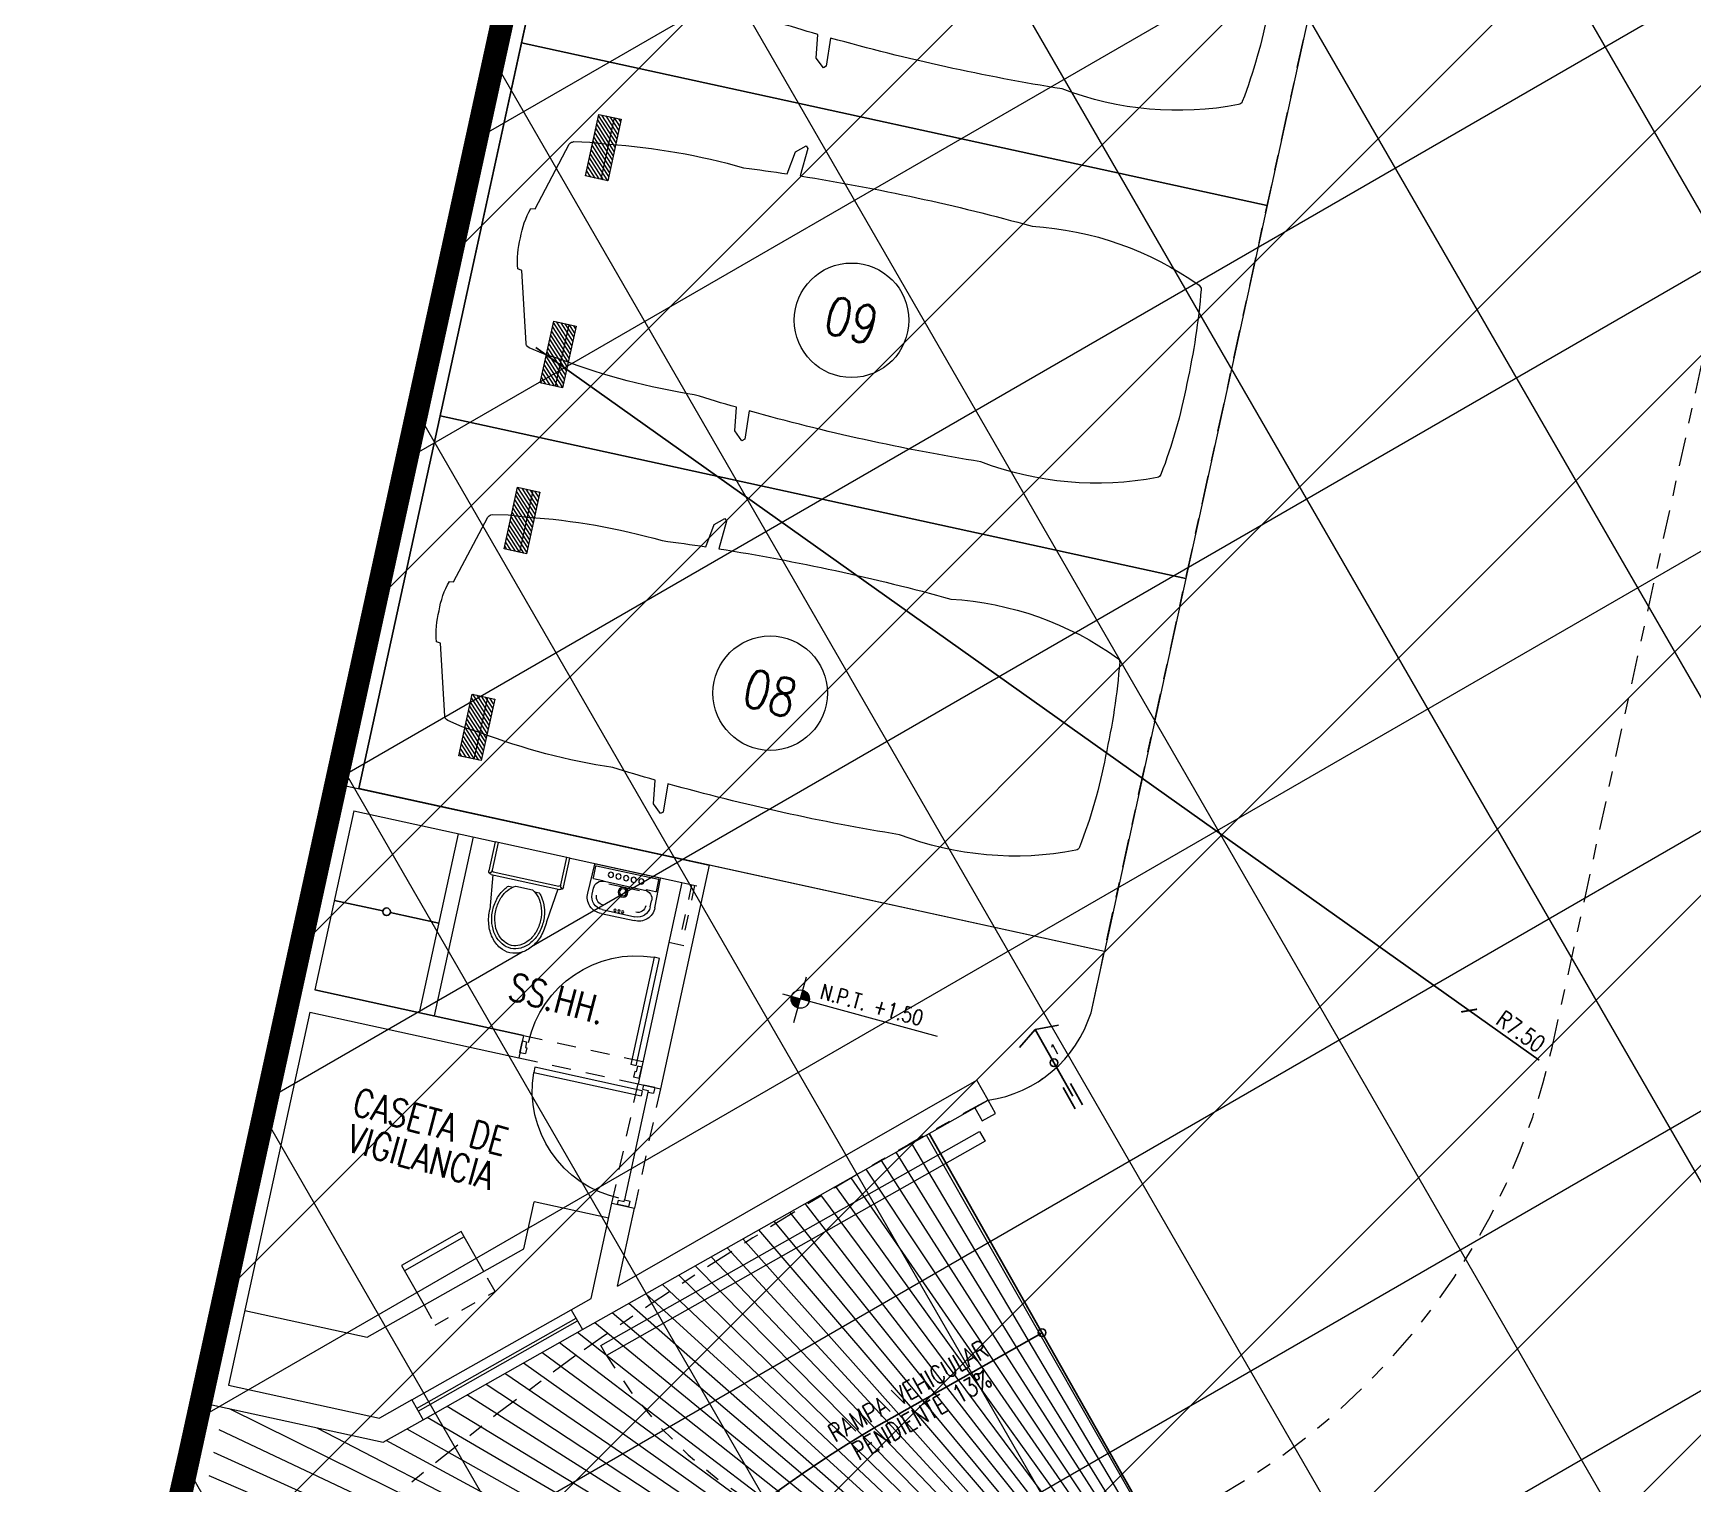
# Model space of a CAD drawing. Header units: inches. Extents: x 0 to 766, y -245 to 236.
# Drawn here: x 174.08 to 184.95, y 61.71 to 71.21 of the extents above; entities that cross this region are included whole.
import ezdxf
from ezdxf.enums import TextEntityAlignment as Align

# ---------------------------------------------------------------- set-up
doc = ezdxf.new("R2010")
doc.units = ezdxf.units.IN
doc.header["$MEASUREMENT"] = 0
doc.set_wipeout_variables(frame=1)
for name, pattern in [('ACAD_ISO13W100', [36, 12, -3, 12, -3, 0, -3, 0, -3]), ('CENTER', [2, 1.25, -0.25, 0.25, -0.25]), ('DASHED2', [0.375, 0.25, -0.125]), ('HIDDEN2', [0.1875, 0.125, -0.0625])]:
    doc.linetypes.add(name, pattern=pattern)
doc.layers.get('DEFPOINTS').update_dxf_attribs({"color": 251, "lineweight": 9})
for name, color, linetype, lineweight in [('000 SOS 911 SOPORTES ACI', 3, 'Continuous', 25), ('AUTOS', 251, 'Continuous', 9), ('COTAS-EXTER', 251, 'Continuous', 9), ('DLP_ETAPAS', 251, 'Continuous', 9), ('DLP_HATCH', 251, 'Continuous', 9), ('HATCH', 251, 'Continuous', 9), ('MOBILIARIO', 251, 'Continuous', 9), ('MUMERACIONESTAC', 251, 'Continuous', 9), ('MURO-BAJO', 251, 'Continuous', 9), ('MUROS', 251, 'Continuous', 9), ('NIVELES-NPT', 251, 'Continuous', 9), ('PROYECCION', 251, 'DASHED2', 9), ('PROYECCIONES', 251, 'HIDDEN2', 9), ('PUERTAS', 251, 'Continuous', 9), ('SANITARIOS', 251, 'Continuous', 9), ('TEXTO-AMBIENTE', 251, 'Continuous', 9), ('TEXTOINDICACIONES', 251, 'Continuous', 9), ('VIDRIOS', 251, 'Continuous', 9)]:
    doc.layers.add(name, color=color, linetype=linetype, lineweight=lineweight)
doc.layers.add('relleno', color=7, linetype='Continuous')
doc.styles.add('ROMANS', font='romans.shx', dxfattribs={"width": 0.8})
doc.dimstyles.new('COTA-75-I', dxfattribs={"dimtxt": 0.11, "dimasz": 0.075, "dimexe": 0.05, "dimexo": 0.15, "dimgap": 0.03, "dimtad": 1, "dimzin": 4, "dimdsep": 46, "dimtxsty": 'ROMANS', "dimblk": 'ARCHTICK', "dimcen": 0.09, "dimclrd": 7, "dimclre": 7, "dimclrt": 2, "dimadec": 0, "dimazin": 0, "dimtfac": 1.199999999999999, "dimtix": 1, "dimtmove": 2, "dimatfit": 3, "dimfxl": 0.05, "dimtolj": 1, "dimtzin": 4, "dimarcsym": 0})
pattern_1 = [(135, (197.3379394743751, 7.870622634966479), (-0.014142135623731, -0.014142135623731), [])]

# ---------------------------------------------------------------- blocks, each defined once
blk = doc.blocks.new('ETAPAS_EL-ROSARIO-01')
at = {"layer": 'DLP_HATCH'}
h = blk.add_hatch(dxfattribs=at)
h.set_pattern_fill('NET', color=8, scale=0.5, angle=30)
h.set_pattern_definition([(29.99999999999999, (-226598.6886320594, -8188115.858783023), (-0.7937499999999998, 1.374815328507796), []), (120, (-226598.6886320594, -8188115.858783023), (-1.374815328507796, -0.7937499999999997), [])])
edge = h.paths.add_edge_path()
edge.add_line((-5.119257558631944, -39.38055419642478), (-2.145317182556028, -34.362713820301))
edge.add_line((-2.145317182556028, -34.362713820301), (-0.7240417564753443, -35.17092017363757))
edge.add_line((-0.7240417564753443, -35.17092017363757), (6.173584206553642, -23.15930621977895))
edge.add_line((6.173584206553642, -23.15930621977895), (4.372489723959006, -12.48715165443718))
edge.add_line((4.372489723959006, -12.48715165443718), (3.084003503667191, -7.412719970569015))
edge.add_line((3.084003503667191, -7.412719970569015), (0.6028502009867225, -1.453054812736809))
edge.add_line((0.6028502009867225, -1.453054812736809), (-26.05888872095966, -11.4215807216242))
edge.add_line((-26.05888872095966, -11.4215807216242), (-38.30667500055279, -6.003316828981042))
edge.add_line((-38.30667500055279, -6.003316828981042), (-39.01143954624422, -15.82896352373064))
edge.add_line((-39.01143954624422, -15.82896352373064), (-41.04641557997093, -27.65982411149889))
edge.add_arc((-46.95957980857929, -26.64272587094456), 6.000000002119358, 309.9255506769823, 350.2402988185339, ccw=False)
edge.add_line((-43.10882972707623, -31.24400002416223), (-48.93134561294573, -36.11679237801582))
edge.add_line((-48.93134561294573, -36.11679237801582), (-63.58545379701536, -32.11002549156547))
edge.add_line((-63.58545379701536, -32.11002549156547), (-61.2715167705901, -23.64699377864599))
edge.add_line((-61.2715167705901, -23.64699377864599), (-60.8656602006231, -17.4209560174495))
edge.add_line((-60.8656602006231, -17.4209560174495), (-71.96898017692729, -14.997259397991))
edge.add_line((-71.96898017692729, -14.997259397991), (-72.46370098288753, -16.80662044230849))
edge.add_line((-72.46370098288753, -16.80662044230849), (-97.98786569951335, -9.828191481530666))
edge.add_line((-97.98786569951335, -9.828191481530666), (-103.8112985943153, -36.55343463178724))
edge.add_line((-103.8112985943153, -36.55343463178724), (-110.35362560043, -66.42470536567271))
edge.add_line((-110.35362560043, -66.42470536567271), (-53.61793261306593, -81.61772925034165))
edge.add_line((-53.61793261306593, -81.61772925034165), (-44.92496922399732, -72.72020544484258))
edge.add_line((-44.92496922399732, -72.72020544484258), (-5.119257558631944, -39.38055419642478))
at = {"linetype": 'ACAD_ISO13W100', "ltscale": 0.15, "elevation": -8.087886271823663e-07}
blk.add_lwpolyline([(-78.10903454464278, 81.2773251356557), (-88.39156818282208, 34.18688553199172), (-103.8049209657183, -36.42407381720841), (-107.3674373871472, -52.74451406765729), (-110.35362560043, -66.42470536567271), (-53.61793270430644, -81.61772922612727), (-44.92496922399732, -72.72020544484258), (-17.92491594699095, -50.09877426270396), (-5.119343684928026, -39.38062628358603), (-2.145338432019344, -34.36270173639059), (-0.7240519718325231, -35.17093796283007), (6.173584206553642, -23.15930621977895), (4.372488884022459, -12.4871483463794), (3.084003503667191, -7.412719970569015), (-20.06412463649758, 48.18847669754177), (-17.8428259860666, 53.21996080409735), (-6.512398380466038, 82.82589619513601)], dxfattribs=at)
at = {"linetype": 'ACAD_ISO13W100', "ltscale": 0.15, "const_width": 0.15, "elevation": -8.087886271823663e-07}
blk.add_lwpolyline([(-17.79758207837585, -50.02580895740539), (-35.14378486876376, -29.11060307174921), (-27.54945914333803, -11.97888832725585), (0.6028502009867225, -1.453054812736809), (-20.06412463993183, 48.18847670312971), (-17.84282598816208, 53.21996081061661), (-6.512398381571984, 82.8258961988613), (-7.18100099437288, 89.79389236401767), (-15.58794605117873, 100.9314389722422), (-42.71300540849916, 107.0013388758525, -1.022579680442981), (-57.86327895277645, 119.7415829747915), (-64.52636484088725, 119.3852506931871), (-69.5259535460209, 119.3211201196536), (-71.93822160441778, 108.5888807056472), (-78.10903454464278, 81.2773251356557), (-88.39156818282208, 34.18688553199172), (-103.8049202616967, -36.42407059203833), (-97.64062220740016, -37.72534049209207), (-101.9013523058675, -57.24440581165254), (-45.01023828386678, -72.79973820783198)], format="xyb", close=True, dxfattribs=at)
at = {"ltscale": 0.15}
blk.add_lwpolyline([(-5.119257558631944, -39.38055419642478), (-2.145317182556028, -34.362713820301), (-0.7240417564753443, -35.17092017363757), (6.173584206553642, -23.15930621977895), (4.372489723959006, -12.48715165443718), (3.084003503667191, -7.412719970569015), (0.6028502009867225, -1.453054812736809), (-26.05888872095966, -11.4215807216242), (-38.30667500055279, -6.003316828981042), (-39.01143954624422, -15.82896352373064), (-41.04641557997093, -27.65982411149889, -0.1777433714695818), (-43.10882972707623, -31.24400002416223), (-48.93134561294573, -36.11679237801582), (-63.58545379701536, -32.11002549156547), (-61.2715167705901, -23.64699377864599), (-60.8656602006231, -17.4209560174495), (-71.96898017692729, -14.997259397991), (-72.46370098288753, -16.80662044230849), (-97.98786569951335, -9.828191481530666), (-103.8112985943153, -36.55343463178724), (-110.35362560043, -66.42470536567271), (-53.61793261306593, -81.61772925034165), (-44.92496922399732, -72.72020544484258)], format="xyb", close=True, dxfattribs=at)
blk = doc.blocks.new('RAMPA-RADIO_01')
at = {"layer": 'HATCH'}
for p, q in [((-0.4039968806798981, 2.677581643915772), (-2.430516124791382, 4.705610321994527)), ((-2.510968357655941, 4.625762011738743), (-0.2600022608496602, 2.450409205534697)), ((-2.672097769621047, 4.465842133572323), (-0.1589236847589746, 2.201275124424768)), ((-0.197263509131659, 2.311546216754635), (-2.591479175102677, 4.545855556671796)), ((-0.1335267235901938, 2.10699633222751), (-2.752873597099381, 4.385672657797613)), ((-2.83385649863888, 4.305297662383623), (-0.1163851634380819, 2.023343625528156)), ((-2.996645559985296, 4.143730593157386), (-0.0981061963061336, 1.877404722181012)), ((-0.1050601755704577, 1.947411313668994), (-2.915096824377969, 4.224667175150103)), ((-0.09427959481050152, 1.811881251614267), (-3.07855445650361, 4.062436553837017)), ((-3.160876164256791, 3.980732802090046), (-0.09098577299695876, 1.748579649022957)), ((-3.326973949107611, 3.815881846618225), (-0.0846679226720255, 1.627161408104172)), ((-0.08778376842084867, 1.687042616163353), (-3.243664371571555, 3.898566052606327)), ((-0.08163298014315501, 1.568835021090649), (-3.410861100643274, 3.732624402246586)), ((-3.495383521227126, 3.648736457536501), (-0.07867405083285917, 1.511969477688353)), ((-0.07578657710593006, 1.456477187970933), (-3.580600563672647, 3.564159105212156)), ((-0.07020925211898543, 1.349290573201785), (-3.753365280198381, 3.392691264044601)), ((-3.666573414460089, 3.478831618095597), (-0.0729663039230104, 1.402276377383487)), ((-3.841041585910347, 3.305673109155663), (-0.06751169436716964, 1.297448142603088)), ((-0.06487013351375026, 1.246681876292826), (-3.929670186524447, 3.217709807860075)), ((-4.019321593097231, 3.128731378399493), (-0.0622812830088435, 1.196928612423193)), ((-4.201989623065231, 2.947434563987287), (-0.05724951524805988, 1.10022667128689)), ((-0.05974204919556314, 1.148128896216718), (-4.11006921544751, 3.03866496201303)), ((-0.05480092657660407, 1.053168999147033), (-4.295162826362542, 2.854960774516059)), ((-4.389672580570874, 2.761160467084864), (-0.05239367753921442, 1.006905803828886)), ((-0.05002529931846311, 0.961389638898396), (-4.485606714853219, 2.665946471828931)), ((-4.583057489509542, 2.569227221009356), (-0.04769344883965232, 0.9165754744814194)), ((-0.0453958986202565, 0.8724205021861451), (-4.682121984500498, 2.47090636340576)), ((-4.782902522917112, 2.370882344025489), (-0.04313052745314394, 0.8288839560522092)), ((-0.04089531183748818, 0.785926947865903), (-4.88550713348468, 2.269047945071463)), ((-4.990050056716029, 2.165289783588548), (-0.03868831808006234, 0.7435123153622669)), ((-0.03650769499867579, 0.7016044819962985), (-5.096652299940132, 2.059487760601286)), ((-5.205442247134556, 1.951514455858984), (-0.03435166716622007, 0.6601693271059332)), ((-0.02801440855225223, 0.538378092178931), (-6.361097346856099, 1.771854912168209)), ((-5.776552757876175, 1.802270974865735), (-0.03010663712998962, 0.5785871348825253)), ((-0.03221852864047037, 0.6191740654085152), (-5.316556330304309, 1.841234461496953)), ((-6.393004007896621, 1.62365017299598), (-0.02594031194286117, 0.4985175147899668)), ((-0.02388286468030287, 0.4589769092748668), (-6.38495219579238, 1.468902387942478)), ((-6.376959909650708, 1.315298632426277), (-0.02184062799264552, 0.4197286249053036)), ((-0.01981220271576944, 0.3807457721491687), (-6.369021673860203, 1.162733670662476)), ((-6.361132152090761, 1.011104943720142), (-0.01779622527615743, 0.3420021454627999)), ((-0.01579136387192648, 0.3034721498995054), (-6.35328613234924, 0.8603122822973148)), ((-6.345478512719723, 0.7102576326658152), (-0.01379631482910781, 0.2651307310835591)), ((-0.01180979911131885, 0.2269533081298221), (-6.337704287703588, 0.5608447941432928)), ((-6.329958535079868, 0.4119791665590924), (-0.009830558962022451, 0.1889157091167135)), ((-0.007857354660785631, 0.150994108745266), (-6.322236403210326, 0.2635675062731195)), ((-6.314533098718869, 0.1155176893865928), (-0.005888961375063673, 0.1131649678353881)), ((-0.003924166090257586, 0.07540497432839288), (-6.306843874477977, -0.03226151914986986)), ((-6.299164017837029, -0.1798606917744507), (-0.001961764601844607, 0.03769098548028182))]:
    blk.add_line(p, q, dxfattribs=at)
blk = doc.blocks.new('_ArchTick')
at = {"color": 0, "linetype": 'ByBlock', "const_width": 0.15}
blk.add_lwpolyline([(-0.5, -0.5), (0.5, 0.5)], dxfattribs=at)
blk = doc.blocks.new('*D391')
at = {"layer": 'COTAS-EXTER', "color": 7, "lineweight": -2, "transparency": 16777216}
for p in [(7.781896790489552, 34.3653952172026), (15.35310841776753, 31.59544963739672)]:
    blk.add_line(p, (14.82532115234062, 31.7885418497026), dxfattribs=at)
at = {"layer": 'DEFPOINTS', "color": 0, "transparency": 16777216}
for p in [(7.781896790489552, 34.3653952172026), (14.82532115234062, 31.7885418497026)]:
    blk.add_point(p, dxfattribs=at)
at = {"layer": 'COTAS-EXTER', "color": 7, "lineweight": -2, "transparency": 16777216, "xscale": 0.075, "yscale": 0.075, "zscale": 0.075, "rotation": 159.9048348403443}
blk.add_blockref('_ArchTick', (14.82532115234062, 31.7885418497026), dxfattribs=at)
at = {"layer": 'COTAS-EXTER', "color": 2, "transparency": 16777216, "insert": (15.18885336682101, 31.74605268596664), "char_height": 0.11, "attachment_point": 5, "rotation": 339.9048348403443, "style": 'ROMANS'}
blk.add_mtext('\\A1;R7.50', dxfattribs=at)
blk = doc.blocks.new('ESTACIONAMIENTO 2.5')
at = {"ltscale": 0.5}
h = blk.add_hatch(dxfattribs=at)
h.set_pattern_fill('_USER', color=41, scale=0.02, angle=135, style=0, pattern_type=0)
h.set_pattern_definition(pattern_1)
h.paths.add_polyline_path([(0.3499999999064585, 4.25500557504597), (0.7625640894864318, 4.25500557504597), (0.7625640894864318, 4.405005573555852), (0.3499999999064585, 4.405005575418499)])
edge = h.paths.add_edge_path(flags=17)
edge.add_line((0.3499999999064585, 4.301899374723462), (0.7625640894864318, 4.301899372860816))
h = blk.add_hatch(dxfattribs=at)
h.set_pattern_fill('_USER', color=41, scale=0.02, angle=135, style=0, pattern_type=0)
h.set_pattern_definition(pattern_1)
h.paths.add_polyline_path([(2.149999999894817, 4.25500557504597), (1.737435910314842, 4.25500557504597), (1.737435910314842, 4.405005575418499), (2.149999999894817, 4.405005575418499)])
edge = h.paths.add_edge_path(flags=17)
edge.add_line((2.149999999894817, 4.301899374723462), (1.737435910314842, 4.301899374723462))
at = {"color": 7, "ltscale": 0.5}
for p, q in [((0.3499999999064585, 4.301899374723462), (0.7625640894864318, 4.301899372860816)), ((2.149999999894817, 4.301899374723462), (1.737435910314842, 4.301899374723462))]:
    blk.add_line(p, q, dxfattribs=at)
at = {"ltscale": 0.5}
blk.add_lwpolyline([(0, 0), (2.499999999999999, 0), (2.499999999999999, 5.000000000000001), (0, 5.000000000000001)], close=True, dxfattribs=at)
at = {"color": 7, "ltscale": 0.5}
blk.add_lwpolyline([(2.037528844945795, 3.028522202071265), (2.224826331529357, 3.017961387783316), (2.238677233038061, 3.033225936144618), (2.185582110820859, 3.092103478759553), (2.03223890537776, 3.114782713422947, 0.005253419644038889), (2.010610162169649, 3.403024230234966, 0.05323468880448375), (1.972881289012319, 4.298445265069629), (1.959960859082229, 4.423920004889395), (1.940709687699154, 4.525403541773585), (1.936232188128606, 4.534997764310868, 0.2186562557100147), (1.917137849190794, 4.551199094653156), (1.455784301436097, 4.68041331440213), (1.452100344206069, 4.707649311509477, 0.09155394760763061), (1.249999999999963, 4.734330136008744, 0.09162043732155131), (1.047899655811079, 4.708804217427994), (1.044215698365177, 4.681568217724587), (0.5828621506158749, 4.552353999814748, 0.2186562552153479), (0.563767811678872, 4.536152669489409), (0.5592903121021209, 4.526558446958687), (0.5400391407772531, 4.4250749100745), (0.5271187106999164, 4.299600172615821, 0.05323468880111815), (0.4893898377046426, 3.404179129908862, 0.005253420110187526), (0.4677610936803376, 3.115937606692341), (0.3144178889804152, 3.093258382082013), (0.2613227668214222, 3.034380841329721), (0.2751736682137107, 3.01911629296842), (0.4624711549047333, 3.029677107255861, 0.02826491459471849), (0.4599966653126994, 1.475695204805616, 0.1399238157925407), (0.6046126963907206, 0.324876973164095, 0.2721479777528903), (0.628501750398539, 0.3060667694362756, 0.035352843949907), (1.25000000000027, 0.2656698639912349, 0.0456386399384704), (1.869188438492291, 0.3049118635303407, 0.2721479761988349), (1.893077493167713, 0.3237220675503025, 0.1398888083936435), (2.04000333514385, 1.474540296761161, 0.02826491464424222)], format="xyb", close=True, dxfattribs=at)
for points in [[(0.3499999999064585, 4.405005575418499), (0.3499999999064585, 4.25500557504597), (0.7625640894864318, 4.25500557504597), (0.7625640894864318, 4.405005573555852)], [(1.737435910314842, 4.405005575418499), (1.737435910314842, 4.25500557504597), (2.149999999894817, 4.25500557504597), (2.149999999894817, 4.405005575418499)]]:
    blk.add_lwpolyline(points, close=True, dxfattribs=at)
blk = doc.blocks.new('P-80 MARCO 3.5x1.5')
at = {"layer": 'PUERTAS'}
for p, q in [((0.03799999994225799, 0.0762000009417534), (0.0379999983124435, 0.7962000034749508)), ((0.0379999983124435, 0.7962000034749508), (0.0729999982286245, 0.7961999997496605)), ((0.0729999982286245, 0.7961999997496605), (0.0729999999748543, 0.0762000009417534)), ((0.03799999994225799, 0.0762000009417534), (0.0729999999748543, 0.0762000009417534))]:
    blk.add_line(p, q, dxfattribs=at)
at = {"layer": 'PUERTAS', "linetype": 'Continuous'}
for p, q in [((0, 0), (0, 0.0762000009417534)), ((0, 0.0762000009417534), (0.0279999999329448, 0.0762000009417534)), ((0, 0), (0.03799999994225799, 0)), ((0.0279999999329448, 0.0762000009417534), (0.0279999999329448, 0.0382000021636486)), ((0.0279999999329448, 0.0382000021636486), (0.03799999994225799, 0.0382000021636486)), ((0.03799999994225799, 0.0382000021636486), (0.03799999994225799, 0)), ((0.7619999999878928, 0.0382000021636486), (0.7619999999878928, 0)), ((0.7719999999972063, 0.0382000021636486), (0.7619999999878928, 0.0382000021636486)), ((0.7999999999301508, 0), (0.7619999999878928, 0)), ((0.7999999999301508, 0.0762000009417534), (0.7719999999972063, 0.0762000009417534)), ((0.7719999999972063, 0.0762000009417534), (0.7719999999972063, 0.0382000021636486)), ((0.7999999999301508, 0), (0.7999999999301508, 0.0762000009417534))]:
    blk.add_line(p, q, dxfattribs=at)
at = {"layer": 'PUERTAS', "color": 7, "linetype": 'Continuous'}
blk.add_arc((0.0364534721011296, 0.0755453258752823), 0.7215807719765989, 0.05198355930147469, 87.09684895294437, dxfattribs=at)
blk = doc.blocks.new('SIFON JET_PLANTA')
blk.add_wipeout([(-3.9968028886505635e-15, -0.2500000000000184), (-0.19500000000005407, -0.2500000000000168), (-0.19951643432015126, -0.2494833729378055), (-0.20292105350751372, -0.2483645558436147), (-0.20292105350751372, -0.2483645558436147), (-0.20666315920510508, -0.24624717567329074), (-0.20666315920510508, -0.24624717567329074), (-0.20895516743916698, -0.2439551674392592), (-0.20895516743916698, -0.2439551674392592), (-0.20914213562378492, -0.2441421356237659), (-0.21078489486138086, -0.2422815753964105), (-0.21078489530966127, -0.242281574820258), (-0.21078489530966127, -0.242281574820258), (-0.21262484241585822, -0.23945330258791747), (-0.21262484241585822, -0.23945330258791747), (-0.21378217877147937, -0.23687239118492953), (-0.21378217877147937, -0.23687239118492953), (-0.21469544555026815, -0.23347698498397568), (-0.21500000000003572, -0.23000000000003487), (-0.21500000000003572, -0.22695731170095246), (-0.21500000000003566, -0.21812499999988935), (-0.4400000000000583, -0.19000000000006945), (-0.4428065726071117, -0.18999376107480415), (-0.4467311796759212, -0.18993090052894454), (-0.4489813006264379, -0.18987492994866767), (-0.45181087864270536, -0.18978720963843945), (-0.45502177935002514, -0.18965571554344995), (-0.45680884094444557, -0.18956887049776017), (-0.45917476312840794, -0.18943885073896918), (-0.46189974638228476, -0.18926783338693093), (-0.46392312796978746, -0.1891261001656599), (-0.4651118553799, -0.18903696416506013), (-0.4651118553799, -0.18903696416506013), (-0.46945695324116576, -0.18867412919500123), (-0.47347737489799235, -0.18828649387284319), (-0.4760831043526874, -0.18800852311381178), (-0.4784655984097992, -0.18773591046663335), (-0.4812123981290761, -0.18739967344844013), (-0.4823799650946311, -0.18724961753665392), (-0.4861710798786152, -0.18673295051783698), (-0.4883773329171027, -0.18641149547854738), (-0.4915561192846224, -0.18592134839819957), (-0.49363221375281874, -0.18558396496530774), (-0.4950185326225328, -0.18535105518415543), (-0.49738453270923966, -0.18493941491726318), (-0.49738453270923966, -0.18493941491726318), (-0.5022170271249025, -0.18404299120049852), (-0.5066197257855252, -0.18316079829145207), (-0.5093515742608893, -0.1825817740042892), (-0.5117511578320577, -0.18205306733528373), (-0.5151304930053318, -0.18127641180608334), (-0.5177102066111972, -0.180658126268661), (-0.5217330945474348, -0.17964972817469574), (-0.5238420334429212, -0.17909941178947775), (-0.5267012421251838, -0.17832932710999966), (-0.5267012421251838, -0.17832932710999966), (-0.5295692091749213, -0.1775289582754147), (-0.5320595838922233, -0.17681111268672806), (-0.5351533924545966, -0.1758895127053319), (-0.5384560975286797, -0.17486891708103836), (-0.5384560975292095, -0.1748689170808716), (-0.541239431868821, -0.173975283754516), (-0.5427723222940669, -0.17346815110944244), (-0.5448715340303089, -0.17275625369236652), (-0.5464654464371547, -0.17220217970229884), (-0.5491110235096006, -0.17125649919093733), (-0.5509595690539193, -0.17057627001171818), (-0.554259955012782, -0.16932152164447337), (-0.5567837164979558, -0.1683267732968241), (-0.5597879627215983, -0.16710221935052116), (-0.5614030384546642, -0.16642552093734478), (-0.5643638531227189, -0.16515114279387513), (-0.5659175369425957, -0.16446470331723814), (-0.5675206036379989, -0.16374352065672237), (-0.5701751445081511, -0.16252011202851632), (-0.5738019249250134, -0.16078885156098902), (-0.5758551172461832, -0.1597776236745021), (-0.5780851987598129, -0.15865334772308362), (-0.5833383464296186, -0.15589602937462355), (-0.5871020871221571, -0.15382390223985618), (-0.589649673813565, -0.15237427078607357), (-0.5918032792216905, -0.15111854930392163), (-0.5936265433446899, -0.15003338777375236), (-0.5950203802235483, -0.14918997302298329), (-0.5964260238687271, -0.14832711535773094), (-0.5987195168356628, -0.14689235104123058), (-0.6003545606321443, -0.1458488198479607), (-0.6020382360645258, -0.14475596197870444), (-0.6039324972326756, -0.14349648489650788), (-0.6058190295436535, -0.14223278878229054), (-0.6069589112986494, -0.14145292154593428), (-0.6085559143320581, -0.14034507186450243), (-0.6119534370048065, -0.1379278241292501), (-0.6141810390096392, -0.13629725543309187), (-0.6153056217652364, -0.13546000529359403), (-0.616776695296436, -0.13435028842582664), (-0.6178925493099454, -0.13349613093370732), (-0.6193213470099616, -0.13238436781430382), (-0.6203979421668644, -0.13153302500581535), (-0.6214806101716437, -0.13066485269194347), (-0.6222829730396384, -0.13001355337838977), (-0.6234529324212925, -0.12905162416325416), (-0.6245350826082106, -0.12814875223397248), (-0.6245350826082106, -0.12814875223397248), (-0.6261798690142716, -0.1267517640900898), (-0.6276384517151152, -0.12548742782280645), (-0.628828082349604, -0.1244380444330511), (-0.6304617984256853, -0.12296964000072033), (-0.6318208694930814, -0.12172341827001024), (-0.6318208694930814, -0.12172341827001024), (-0.6335485140986996, -0.1201059301727826), (-0.6346901271075812, -0.11901610232268453), (-0.6346901271075812, -0.11901610232268453), (-0.6379225331376429, -0.11583594748502674), (-0.6399777867096247, -0.11373811253165907), (-0.6458446976926848, -0.1073977953623001), (-0.6494434143342223, -0.10322609145641398), (-0.6553642676984142, -0.09582717273827623), (-0.6598588953124065, -0.08969911109429876), (-0.6622868145222904, -0.08617729402973422), (-0.6646272464922529, -0.08262490722272005), (-0.6678606003129003, -0.07743331251722049), (-0.670619194114542, -0.07270872040328455), (-0.6721962315105001, -0.06986945408563243), (-0.6751289865413515, -0.06419658017620462), (-0.6770086684827425, -0.060205519739550094), (-0.6779453077829631, -0.05809186057156299), (-0.679196101176299, -0.05511826337673822), (-0.6803351011541063, -0.05223741957431689), (-0.6814466877970816, -0.04923834812209502), (-0.6826559691388926, -0.045722293873812166), (-0.6838467937407602, -0.0419389944207197), (-0.6854790619026296, -0.03605105680370895), (-0.6864237303586456, -0.03211672338250426), (-0.6869757739505309, -0.029562315660750033), (-0.6875842686251095, -0.026449191965552094), (-0.6881392445906105, -0.02323531089947365), (-0.6890810221543396, -0.016355358550717514), (-0.6895744057913848, -0.011139691308035767), (-0.6898532902500347, -0.006543534352114586), (-0.6900000000000568, -1.3061114480499146e-13), (-0.6899325593854659, 0.004437134855442718), (-0.6896819424370647, 0.009631817316209785), (-0.6893244322047842, 0.01402889697446773), (-0.6887081006286462, 0.01937954221562861), (-0.6880761442771446, 0.023623424920407785), (-0.6880761442771446, 0.023623424920407785), (-0.6872176454232075, 0.028367380702968834), (-0.6866778274585941, 0.030968374778986375), (-0.6854790619026291, 0.03605105680368331), (-0.6854790619026291, 0.03605105680368331), (-0.6837972814754649, 0.04210374216944722), (-0.6837972814754649, 0.04210374216944722), (-0.6818840825753858, 0.04799985761491621), (-0.6803809802887326, 0.052117520939593195), (-0.6793480505514204, 0.054744075661867876), (-0.6779093568584791, 0.0581746844988161), (-0.6744770829184107, 0.06551139883715479), (-0.6744770829184107, 0.06551139883715479), (-0.6721962315102994, 0.06986945408597309), (-0.6705432172125638, 0.07284284781277094), (-0.66899703918059, 0.0755222245601899), (-0.6672217177312196, 0.0784871655035261), (-0.6650459508068323, 0.0819719185289926), (-0.6633960251197104, 0.0845138769328788), (-0.6610760739146442, 0.08795338228761662), (-0.6570391218687214, 0.09359950184949759), (-0.6570391218687214, 0.09359950184949759), (-0.653379827559013, 0.09838663892802495), (-0.653379827559013, 0.09838663892802495), (-0.6502540225314615, 0.10225408820736812), (-0.6453440318673629, 0.10796039456295163), (-0.638590082080527, 0.1151612074384399), (-0.6326487525476843, 0.12095303674857494), (-0.6298992223410133, 0.12347890337426237), (-0.6251309701959733, 0.12764611135716367), (-0.62055075532442, 0.13141122239188874), (-0.6167766952967224, 0.13435028842558064), (-0.6105566617373841, 0.13893165549449168), (-0.6061118988538439, 0.14203327571338945), (-0.6000064650517882, 0.1460724416945409), (-0.5962729345985607, 0.1484216933025961), (-0.5908215224044447, 0.1516944642059895), (-0.5862390028518931, 0.15430633814084888), (-0.5793675441901323, 0.15799448879794756), (-0.5692866238860973, 0.16293368776541026), (-0.5517389661651109, 0.17028463225518214), (-0.5464986426604379, 0.17219051519896744), (-0.5384560975292068, 0.17486891708084357), (-0.5346469604197142, 0.1760426435288994), (-0.5264874006761728, 0.1783878812516536), (-0.5215876260470006, 0.17968713591882243), (-0.5148298055683924, 0.18134704376309227), (-0.5079056557307118, 0.18289126960594412), (-0.5016115159154715, 0.1841594235842218), (-0.4864517377630549, 0.18669290834709343), (-0.47632564009124845, 0.18798157818039596), (-0.4726010726781439, 0.18837524559521754), (-0.4635665261401014, 0.18915199248899256), (-0.4548818271280268, 0.1896621040887047), (-0.44896106427117455, 0.1898775251560828), (-0.4400000000003206, 0.19000000000003994), (-0.43221044196736236, 0.1909736947541202), (-0.21500000000003217, 0.21812499999985616), (-0.2150000000000321, 0.22340722987510322), (-0.2150000000000321, 0.22777775613769383), (-0.21486487451543534, 0.23232093957008934), (-0.21418963578040406, 0.23563541290566922), (-0.2128690177697859, 0.238983217905901), (-0.21104911515711794, 0.24193423238734768), (-0.20914213562378103, 0.24414213562373258), (-0.20765622306651588, 0.24548612339134332), (-0.205487326833514, 0.24702985542769423), (-0.20067453752323405, 0.24917810271893545), (-0.19500000000005008, 0.24999999999998337), (-0.19500000000005008, 0.25000000000000155), (-0.16050581425243854, 0.2499999999999831), (-0.09750000000002507, 0.2499999999999826), (-0.032282408322006295, 0.24999999999998207), (0, 0.24999999999998182)])
for p, q in [((-0.2149999999965075, 0.2181249996647239), (-0.4400000000023283, 0.1900000004097819)), ((-0.2149999999965075, -0.2300000004470348), (-0.2149999999965075, 0.2300000004470348)), ((-0.2091421356308274, 0.244142135605216), (-0.1920710678095929, 0.2270710682496428)), ((-0.1950000000069849, 0.25), (0, 0.25)), ((-0.1950000000069849, -0.2199999997392297), (-0.1950000000069849, 0.2199999997392297)), ((-0.1849999999976717, 0.2300000004470348), (0, 0.2300000004470348)), ((0, 0.25), (0, -0.25)), ((-0.2650000000139698, 0.07177570275962353), (-0.2650000000139698, 0.1028050743043423)), ((-0.2550000000046566, -0.05620467849075794), (-0.2550000000046566, 0.05620467849075794)), ((-0.2650000000139698, -0.1028050743043423), (-0.2650000000139698, -0.07177570275962353)), ((-0.2149999999965075, -0.2181249996647239), (-0.4400000000023283, -0.1900000004097819)), ((-0.2091421356308274, -0.244142135605216), (-0.1920710678095929, -0.2270710682496428)), ((0, -0.25), (-0.1950000000069849, -0.25)), ((0, -0.2300000004470348), (-0.1849999999976717, -0.2300000004470348))]:
    blk.add_line(p, q)
for points in [[(-0.4400000000023283, 0.1899999985471368, 0.0763933325899097), (-0.5384560975362547, 0.1748689152300358, 0.0864366754396615), (-0.6167766953003593, 0.134350286796689, 0.1058718739065611), (-0.6721962315205019, 0.0698694521561265, 0.1254037606185606), (-0.6900000000023283, -1.862645149230957e-09, 0.1254037606185606), (-0.6721962315205019, -0.0698694558814168, 0.1058718739065611), (-0.6167766953003593, -0.1343502905219793, 0.0864366754396569), (-0.5384560975362547, -0.1748689189553261, 0.0763933325899052), (-0.4400000000023283, -0.1900000022724271, 0.0763933325899069)], [(-0.2650000000139698, 0.1028050724416971, 0.0362001238062295), (-0.2844365081400611, 0.1202081507071853, 0.0872500004776699), (-0.353483993181726, 0.1564917676150799, 0.0775977326505121), (-0.4400000000023283, 0.169999998062849, 0.0775977326505191), (-0.5265160068229306, 0.1564917676150799, 0.0872500004776694), (-0.5955634918645956, 0.1202081507071853, 0.1056010989446651), (-0.6442582377349027, 0.06268647033721209, 0.1236400727066803), (-0.6600000000034925, -1.862645149230957e-09, 0.1236400727067141), (-0.6442582377349027, -0.06268647406250238, 0.1056010989446773), (-0.5955634918645956, -0.1202081544324756, 0.0872500004776694), (-0.5265160068229306, -0.1564917713403702, 0.0775977326505156), (-0.4400000000023283, -0.1700000017881393, 0.0775977326505156)], [(-0.2550000000046566, 0.05620467662811279, 0.1002681760473576), (-0.2966654581541661, 0.1043824506923556, 0.0872500004776735), (-0.3595807883539237, 0.1374436942860484, 0.0775977326505081), (-0.4400000000023283, 0.1499999985098839, 0.0775977326505443), (-0.5204192116507329, 0.1374436942860484, 0.087250000477633), (-0.5833345418504905, 0.1043824506923556, 0.1056010989445935), (-0.626631036750041, 0.05323756672441959, 0.1236400727067874), (-0.6400000000139698, -1.862645149230957e-09, 0.1236400727066504), (-0.626631036750041, -0.05323757044970989, 0.1056010989447271), (-0.5833345418504905, -0.1043824544176459, 0.08725000047765101), (-0.5204192116507329, -0.1374436980113387, 0.0775977326505277), (-0.4400000000023283, -0.1500000022351742, 0.0775977326505277)], [(-0.4400000000023283, -0.1500000022351742, 0.0775977326505277), (-0.3595807883539237, -0.1374436980113387, 0.0872500004776513), (-0.2966654581541661, -0.1043824544176459, 0.1002681760473668), (-0.2550000000046566, -0.05620468035340309, 0.1236400727066794)], [(-0.4400000000023283, -0.1700000017881393, 0.0775977326505156), (-0.353483993181726, -0.1564917713403702, 0.0872500004776697), (-0.2844365081400611, -0.1202081544324756, 0.0362001238062331), (-0.2650000000139698, -0.1028050761669874, 0.123640072706704)]]:
    blk.add_lwpolyline(points, format="xyb")
for centre, radius, start, end in [((-0.1950000000069849, 0.2299999985843897), 0.02, 90, 180), ((-0.1849999999976717, 0.2199999978765845), 0.01, 90, 180), ((-0.1950000000069849, -0.23000000230968), 0.02, 180, 270), ((-0.1849999999976717, -0.2200000016018748), 0.01, 180, 270)]:
    blk.add_arc(centre, radius, start, end)
blk = doc.blocks.new('FONTANA_PLANTA')
at = {"layer": 'SANITARIOS'}
for p, q in [((0.2150000000000034, 0), (-0.2150000000000034, 0)), ((-0.2250000000000512, -0.1999999999999886), (-0.2199999999999989, -0.0049999999999955)), ((-0.2120000000000175, -0.0930000000000178), (-0.2120000000000175, -0.0160000000000196)), ((0.2079999999999984, -0.0120000000000005), (-0.2079999999999984, -0.0120000000000005)), ((-0.2079999999999984, -0.0970000000000369), (-0.1470000000000198, -0.0970000000000369)), ((-0.1450000000000102, -0.1000000000000227), (-0.1450000000000102, -0.0989999999999896)), ((0.1349999999999625, -0.1000000000000227), (-0.1350000000000193, -0.1000000000000227)), ((0.1449999999999534, -0.100839202169027), (0.1449999999999534, -0.0989999999999896)), ((0.2079999999999984, -0.0970000000000369), (0.1469999999999629, -0.0970000000000369)), ((0.2119999999999607, -0.0160000000000196), (0.2119999999999607, -0.0930000000000178)), ((0.2249999999999943, -0.2000000000000455), (0.2199999999999989, -0.0050000000000523)), ((-0.1950000000000216, -0.1999999999999886), (-0.1950000000000216, -0.160000000000025)), ((0.1949999999999647, -0.2000000000000455), (0.1949999999999647, -0.160000000000025)), ((0.1099999999999852, -0.285000000000025), (-0.1100000000000421, -0.285000000000025)), ((0.1099999999999852, -0.3100000000000023), (-0.1100000000000421, -0.3100000000000023))]:
    blk.add_line(p, q, dxfattribs=at)
at = {"layer": 'SANITARIOS', "color": 4}
blk.add_line((0.101999999999947, -0.1100000000000136), (-0.1020000000000039, -0.1100000000000136), dxfattribs=at)
at = {"layer": 'SANITARIOS'}
for centre, radius in [((-0.1020000000000039, -0.0500000000000114), 0.01725), ((-0.0510000000000162, -0.0500000000000114), 0.01725), ((-2.84e-14, -0.0500000000000114), 0.01725), ((0.0509999999999593, -0.0500000000000114), 0.01725), ((0.101999999999947, -0.0500000000000114), 0.01725), ((-2.84e-14, -0.1450000000000386), 0.0325)]:
    blk.add_circle(centre, radius, dxfattribs=at)
at = {"layer": 'SANITARIOS', "color": 4}
for centre, radius in [((-2.84e-14, -0.1450000000000386), 0.02325), ((-0.0257500000000448, -0.2705000000000268), 0.00775), ((-2.84e-14, -0.2705000000000268), 0.00775), ((0.025749999999988, -0.2705000000000268), 0.00775)]:
    blk.add_circle(centre, radius, dxfattribs=at)
at = {"layer": 'SANITARIOS'}
for centre, radius, start, end in [((-0.2150000000000034, -0.0050000000000523), 0.005, 90, 180), ((-0.2079999999999984, -0.0160000000000196), 0.004, 90, 180), ((-0.2079999999999984, -0.0930000000000178), 0.004, 180, 270.000000000013), ((-0.1350000000000193, -0.160000000000025), 0.06, 90, 180), ((-0.1470000000000198, -0.0989999999999896), 0.002, 0, 90.00000000000654), ((0.1349999999999625, -0.160000000000025), 0.06, 0, 90), ((0.1469999999999629, -0.0989999999999896), 0.002, 89.99999999999348, 180), ((0.2079999999999984, -0.0160000000000196), 0.004, 0, 90), ((0.2079999999999984, -0.0930000000000178), 0.004, 269.999999999987, 0), ((0.2150000000000034, -0.0050000000000523), 0.005, 0, 90), ((-0.1181009257964831, -0.2033555133327241), 0.1069517252562678, 178.2021018699679, 274.3439581701477), ((-0.1100000000000421, -0.1999999999999886), 0.085, 180, 269.9999999999968), ((0.1181009257964831, -0.2033555133327241), 0.1069517252562678, 265.6560418298489, 1.797898130028789), ((0.1099999999999852, -0.2000000000000455), 0.085, 269.9999999999968, 0)]:
    blk.add_arc(centre, radius, start, end, dxfattribs=at)
at = {"layer": 'SANITARIOS', "color": 4}
for centre, start, end in [((-0.1100000000000421, -0.1999999999999886), 180, 269.9999999999968), ((0.1099999999999852, -0.2000000000000455), 269.9999999999968, 0)]:
    blk.add_arc(centre, 0.055, start, end, dxfattribs=at)
blk = doc.blocks.new('NPT')
at = {"layer": 'NIVELES-NPT'}
h = blk.add_hatch(color=256, dxfattribs=at)
h.paths.add_polyline_path([(0, -0.0613262704653153), (0, 0), (-0.0602854464600569, 0, 0.0042792132716365), (-0.0602942788464134, -0.0010319916191293, 0.4142135623729712)])
h.paths.add_polyline_path([(0, 0), (0.0602854464600569, 0, 0.4092090227639318), (0, 0.0592622872270567)])
blk.add_line((0.9320041173916704, 0), (-0.1193010463946393, 0), dxfattribs=at)
blk.add_lwpolyline([(0, -0.1597670624796592), (0, 0.149364873615923)], dxfattribs=at)
at = {"layer": 'NIVELES-NPT', "linetype": 'Continuous'}
blk.add_circle((0, -0.0010319916191293), 0.0602942788463125, dxfattribs=at)
at = {"layer": 'NIVELES-NPT', "style": 'ROMANS', "width": 0.8}
blk.add_attdef('N.P.T.±0.00', (0.1175420202139321, 0.0358007524059758), '', height=0.1, dxfattribs=at)
blk = doc.blocks.new('PLAN_ETAPA-01_modificacion ingreso')
for p, q in [((12.11600797902793, 30.91868942603469), (12.46898008021526, 30.56304766517133)), ((8.163000491680577, 30.56017107609659), (7.838439572136849, 30.54328294377774)), ((7.788507123012096, 30.54068476613611), (7.463946201838553, 30.52379663754255))]:
    blk.add_line(p, q)
at = {"color": 3}
for points in [[(7.275179139338434, 31.26498900633305), (6.177218507509679, 52.36668620724231)], [(6.328029501251876, 52.35500876232982), (7.424976486712694, 31.2727835290134)]]:
    blk.add_lwpolyline(points, dxfattribs=at)
blk.add_lwpolyline([(7.285573285305873, 31.0651755258441), (7.285573285305873, 31.0651755258441)], close=True, dxfattribs=at)
at = {"color": 4}
for points in [[(12.04718808853067, 30.7787814438343), (12.11600798345171, 30.9186894306913), (12.25643054535612, 30.98645317554474)], [(12.39313453366049, 30.60093586985022), (12.50629536062479, 30.48691858910024)], [(12.43166611995548, 30.63917813450098), (12.54482727032155, 30.52516116667539)]]:
    blk.add_lwpolyline(points, dxfattribs=at)
for points in [[(14.04122397396713, 25.35859663132578), (13.94537160312757, 27.20071470271796, 0.1844614220161264), (13.51204671384767, 28.17942617833614), (11.62618006928824, 30.07955633476377)], [(9.9803315771278, 25.14729222282767, -0.1181165521405466), (11.8802428948693, 28.21833862364292), (12.68283676914871, 29.01490774936974)]]:
    blk.add_lwpolyline(points, format="xyb")
for centre in [(12.29211746202782, 30.74124802649021), (7.813473347807303, 30.54198385495692), (12.68246020190418, 29.01528722792864)]:
    blk.add_circle(centre, 0.02500000000000011)
at = {"layer": 'HATCH'}
blk.add_line((9.776720004389063, 29.85507296025753, 3.762826160000002e-08), (9.8143415665254, 29.13205109443516, 7.014075550000006e-08), dxfattribs=at)
at = {"layer": 'MOBILIARIO'}
for p, q in [((9.746713717700914, 28.99034546874464, 7.185081530001493e-08), (9.247389222495258, 28.96436373144388, 2.03862949905867e-08)), ((9.26371449092403, 28.65061997529119, -2.088148858171582e-09), (9.247389222495258, 28.96436373144388)), ((8.427001369884238, 27.82018772233278), (9.26371449092403, 28.65061997529119, -2.088148858185135e-09)), ((7.606840465217829, 27.77751165442169), (8.427001369884238, 27.82018772233278))]:
    blk.add_line(p, q, dxfattribs=at)
at = {"layer": 'MOBILIARIO', "extrusion": (-6.06217525175518e-09, 5.725306593004908e-08, 0.9999999999999984)}
blk.add_line((8.866137695498765, 28.62234427221119, 0.0001083876003764645), (8.546743118902668, 28.30534726101905, 0.0001083876003764645), dxfattribs=at)
at = {"layer": 'MOBILIARIO', "extrusion": (-6.06217525175518e-09, 5.725306593004908e-08, 0.9999999999999984), "elevation": 1.5709937432184e-06}
blk.add_lwpolyline([(9.04929081350565, 28.43780589848753), (8.837960182223469, 28.65073490049686), (8.518565606558695, 28.33373788930472), (8.729896246921271, 28.12080887891348)], dxfattribs=at)
at = {"layer": 'MOBILIARIO', "linetype": 'HIDDEN2', "ltscale": 0.5, "extrusion": (-6.06217525175518e-09, 5.725306593004908e-08, 0.9999999999999984), "elevation": 1.570993743448345e-06}
blk.add_lwpolyline([(8.729896237142384, 28.12080888729539), (8.835561912041157, 28.01434402354058), (9.154956487938762, 28.33134103473272), (9.049290813272819, 28.43780589941885)], dxfattribs=at)
at = {"layer": 'MUMERACIONESTAC', "color": 2, "linetype": 'Continuous'}
for centre in [(9.730102525791153, 35.08316009491682), (9.860002011992037, 32.58655534312129)]:
    blk.add_circle(centre, 0.375, dxfattribs=at)
at = {"layer": 'MURO-BAJO', "color": 4}
for p, q in [((8.131822402821854, 31.15936046559364), (8.194178581470624, 29.96098168659955)), ((8.231687301304191, 31.16455681435764), (8.294043479952961, 29.96617803443223))]:
    blk.add_line(p, q, dxfattribs=at)
at = {"layer": 'MURO-BAJO'}
blk.add_line((8.815952990436926, 27.50176184438169), (9.667671862524003, 28.34708720538765), dxfattribs=at)
at = {"layer": 'MURO-BAJO', "color": 4}
blk.add_lwpolyline([(9.927943376125768, 28.39406762551516), (11.94025520514697, 30.39127384964377, 0.289494083950764), (12.43959967279807, 31.12173218559474), (12.4182218676433, 31.53259224724025), (9.771799158770591, 31.39488887134939)], format="xyb", dxfattribs=at)
at = {"layer": 'MURO-BAJO'}
blk.add_lwpolyline([(8.921618660446256, 27.39529698435217), (9.773337532533333, 28.24062234535813)], dxfattribs=at)
at = {"layer": 'MUROS'}
for p, q in [((7.275176242226735, 31.26498885639012), (9.771798706613481, 31.39489755313843)), ((9.771798706613481, 31.39489755313843), (9.84974392876029, 29.89692407939583)), ((7.275176242226735, 31.26498885639012), (7.49082468287088, 27.12059556785971)), ((7.432768112746999, 31.12298602890223), (9.62979588098824, 31.23730568122119)), ((9.62979588098824, 31.23730568122119), (9.699946580454707, 29.88912955578417)), ((7.432768112746999, 31.12298602890223), (7.495124293025583, 29.92460725177079)), ((7.495124293025583, 29.92460725177079), (8.893232874805108, 29.99735612329096)), ((8.893232872709632, 29.99735611770302), (7.495124293025583, 29.92460725177079)), ((8.893232874805108, 29.99735612329096), (8.901027396554127, 29.84755877405405)), ((7.502918329555541, 29.77480987738818), (8.901027397019789, 29.84755877219141)), ((9.699946580454707, 29.88912955578417), (9.84974392876029, 29.89692407939583)), ((7.502918329555541, 29.77480987738818), (7.632822205079719, 27.27818716131151)), ((9.774659673916176, 28.45327189937234, -1.932068902337319e-07), (9.741517369868234, 29.09021036885679, 3.592540759999991e-08)), ((9.918474134523422, 28.57604894414544, -1.790748597687223e-07), (9.89131460385397, 29.09800488688052, 7.185081530000011e-08)), ((9.667671862524003, 28.34708720538765), (9.774659673916176, 28.45327189937234)), ((9.773337532533333, 28.24062234535813), (9.927943376125768, 28.39406762551516)), ((9.667671862524003, 28.34708720538765), (9.773337532533333, 28.24062234535813)), ((8.815952990436926, 27.50176184438169), (8.643684118520468, 27.33078612480313)), ((8.815952990436926, 27.50176184438169), (8.921618660446256, 27.39529698435217)), ((7.632822205079719, 27.27818716131151), (8.643684118520468, 27.33078612480313)), ((8.708688942948356, 27.18396564479917), (8.921618660446256, 27.39529698435217)), ((7.490819089580327, 27.12059527635574), (8.708688942948356, 27.18396564479917))]:
    blk.add_line(p, q, dxfattribs=at)
for points, elevation in [([(9.918474134523422, 28.57604894414544), (11.83403334580362, 30.49718379508704)], -2.761386422583203e-07), ([(9.927943376125768, 28.39406762551516), (11.9402533902321, 30.39127202983946), (11.83403334603645, 30.49718379508704)], -2.761386422583203e-07), ([(9.741517371498048, 29.09021036885679), (9.89131471933797, 29.09800489153713)], 7.185081530000011e-08)]:
    blk.add_lwpolyline(points, dxfattribs=dict(at, elevation=elevation))
at = {"layer": 'PROYECCION', "ltscale": 0.3}
for p, q in [((9.62979588098824, 31.23730568122119), (9.77961638243869, 31.24465526081622)), ((9.694717810954899, 31.24049048312008), (9.714448456419632, 30.84097738284618)), ((9.71469378983602, 31.24147042445838), (9.734424435533583, 30.84195732139051)), ((9.649394669104367, 30.83778611011803), (9.799215171020478, 30.84513568691909))]:
    blk.add_line(p, q, dxfattribs=at)
at = {"layer": 'PROYECCIONES'}
for p, q in [((8.893232872709632, 29.99735611770302), (9.692152058240026, 30.0389269022271)), ((8.901027397019789, 29.84755877219141), (9.699946582783014, 29.88912955671549)), ((9.741517369868234, 29.09021036885679, 7.185081530000011e-08), (9.699946583947167, 29.88912955485284)), ((9.849743930390105, 29.89692407846451), (9.89131471933797, 29.09800489153713, 7.185081530000011e-08))]:
    blk.add_line(p, q, dxfattribs=at)
at = {"layer": 'PROYECCIONES', "color": 6, "linetype": 'CENTER', "ltscale": 0.15}
for points in [[(6.347069158917293, 5.268414556980133), (5.648534255102277, 19.00777058396488, -0.1275624267962394), (9.778283598134294, 28.06849353853613, -0.02794747432909664), (11.94018546910957, 30.39134046714753, 0.2896067539456985), (12.43959967279807, 31.12173218559474), (11.36116685997695, 51.84813353512436)], [(9.512246063677594, 5.935202687978745), (8.60336033301428, 18.48911573924124, -0.1675674770630626), (14.08835145132616, 28.29649839643389, 0.2126213036833725), (15.4135465240106, 31.69898682180792), (14.40564805432223, 51.40145072154701)]]:
    blk.add_lwpolyline(points, format="xyb", dxfattribs=at)
at = {"layer": 'PROYECCIONES', "color": 252, "ltscale": 0.5}
blk.add_arc((11.9387679588981, 30.18046901747584, -2.761386422583203e-07), 2.851503305289024, 226.3209733908797, 314.7751088179333, dxfattribs=at)
at = {"layer": 'PUERTAS', "color": 6, "elevation": -2.761386422583203e-07}
blk.add_lwpolyline([(11.93972059828229, 30.24985167756677), (12.01069717179053, 30.32029545586556), (11.94025339372456, 30.39127202983946), (11.86927681905217, 30.32082825154066)], close=True, dxfattribs=at)
at = {"layer": 'PUERTAS', "elevation": -2.761386422583203e-07}
blk.add_lwpolyline([(11.93948815623298, 30.17910520546138), (11.99232150823809, 30.12587225344032), (9.96946925111115, 28.11820480041206), (9.916635900037363, 28.17143775429577)], close=True, dxfattribs=at)
at = {"layer": 'VIDRIOS'}
for p, q in [((8.86174144782126, 27.45562707353383), (9.713460319442675, 28.30095243174583)), ((8.875830203760415, 27.44143175706267), (9.727549075614661, 28.28675711713731))]:
    blk.add_line(p, q, dxfattribs=at)
blk.add_blockref('RAMPA-RADIO_01', (14.04122483753599, 25.35859079565853))
at = {"layer": 'AUTOS', "xscale": -1, "rotation": 92.9785188844966}
for p in [(12.02851029136218, 39.02245942875743), (12.15841416688636, 36.52583671268076), (12.28831804194488, 34.02921399846673)]:
    blk.add_blockref('ESTACIONAMIENTO 2.5', p, dxfattribs=at)
at = {"layer": 'NIVELES-NPT'}
blk.add_blockref('NPT', (10.57886357186362, 30.70672318898141), dxfattribs=at).add_auto_attribs({'N.P.T.±0.00': 'N.P.T. +1.50'})
at = {"layer": 'PUERTAS', "linetype": 'Continuous', "extrusion": (-4.297392000916516e-08, -3.831340670560786e-08, -0.9999999999999984), "zscale": -1, "rotation": 357.0213703506419}
blk.add_blockref('P-80 MARCO 3.5x1.5', (-9.698029131628566, 29.92597971018401, -1.528775840827471e-06), dxfattribs=at)
at = {"layer": 'PUERTAS', "linetype": 'Continuous', "extrusion": (3.831340682579156e-08, -4.297391984935438e-08, -0.9999999999999984), "zscale": -1, "rotation": 267.0213701582925}
blk.add_blockref('P-80 MARCO 3.5x1.5', (-9.812893783673639, 29.89500663243233, -9.460383232440817e-07), dxfattribs=at)
at = {"layer": 'SANITARIOS', "extrusion": (4.297385681852256e-08, 3.831332863024683e-08, -0.9999999999999984), "zscale": -1, "rotation": 357.0213702475403}
blk.add_blockref('FONTANA_PLANTA', (-9.266700464339465, 31.21850614492146, -0.08758544922443073), dxfattribs=at)
at = {"layer": 'MUMERACIONESTAC', "linetype": 'Continuous', "style": 'ROMANS', "width": 0.8}
for s, p in [('09', (9.730102525791153, 35.08316009491682)), ('08', (9.860002011992037, 32.58655534312129))]:
    blk.add_text(s, height=0.25, dxfattribs=at).set_placement(p, align=Align.MIDDLE_CENTER)
at = {"layer": 'TEXTO-AMBIENTE', "color": 3, "linetype": 'ByBlock', "style": 'ROMANS', "text_generation_flag": 6, "width": 0.8}
for s, p in [('RAMPA VEHICULAR', (11.97983366274275, 28.37270407192409)), ('PENDIENTE 13%%%', (12.10663246759214, 28.24494624044746))]:
    blk.add_text(s, height=0.1199999991804364, rotation=224.7841433070483, dxfattribs=at).set_placement(p, align=Align.CENTER)
at = {"layer": 'TEXTO-AMBIENTE', "char_height": 0.18, "line_spacing_factor": 0.8, "style": 'ROMANS'}
for s, insert, attachment_point in [('\\pxqc;SS.HH.', (8.365274429088458, 30.19808404985815), 7), ('\\pxqc;CASETA DE VIGILANCIA', (7.777356106555089, 29.38179051224142), 1)]:
    blk.add_mtext_dynamic_manual_height_columns(s, width=1.352657142857142, gutter_width=15, heights=[0], dxfattribs=dict(at, insert=insert, attachment_point=attachment_point))
at = {"layer": 'TEXTOINDICACIONES', "linetype": 'ByBlock', "style": 'ROMANS', "text_generation_flag": 6, "width": 0.8}
blk.add_text('1', height=0.0700000002980231, rotation=224.7841583338881, dxfattribs=at).set_placement((12.2976935156621, 30.80325316078961, -1.13409900418166e-06), align=Align.CENTER)
at = {"layer": 'COTAS-EXTER'}
dim = blk.add_radius_dim(center=(7.781896790489552, 34.3653952172026), mpoint=(14.82532115234062, 31.7885418497026), dimstyle='COTA-75-I', dxfattribs=at)
dim.commit()
dim.dimension.update_dxf_attribs({"geometry": '*D391', "text_midpoint": (15.18885336682101, 31.74605268596664)})
at = {"layer": 'SANITARIOS', "extrusion": (4.297385681852231e-08, 3.831332863024698e-08, -0.9999999999999984), "zscale": -1, "rotation": 87.02137552711582}
blk.add_blockref('SIFON JET_PLANTA', (-8.628549387064197, 31.18520704356875, -0.2620196905026301), dxfattribs=at)

msp = doc.modelspace()

# ---------------------------------------------------------------- block references
at = {"layer": 'DLP_ETAPAS', "color": 251}
msp.add_blockref('ETAPAS_EL-ROSARIO-01', (278.4598979095701, 96.25533297945282, -1.572678485372836e-07), dxfattribs=at)

# ---------------------------------------------------------------- next in the draw order: block references
at = {"color": 251, "rotation": 344.7077915635685}
msp.add_blockref('PLAN_ETAPA-01_modificacion ingreso', (160.8048700162565, 38.05339382969311, 1.211258502802697e-06), dxfattribs=at)

# ---------------------------------------------------------------- next in the draw order: hatches: boundary and pattern name
at = {"layer": 'relleno'}
h = msp.add_hatch(dxfattribs=at)
h.set_pattern_fill('ANSI31', color=4, scale=10)
h.set_pattern_definition([(45, (-1870.462494674153, 1547.3926886478), (-0.8838834764831844, 0.8838834764831844), [])])
h.paths.add_polyline_path([(205.8103589835893, 79.21312485838365), (180.6087908395335, 86.38975103319305), (174.8883668368809, 61.25166906454837), (183.0710886395551, 59.39147650631838), (181.9425997132827, 53.66669787343739), (198.7135403723347, 49.60716790721989)])

# ---------------------------------------------------------------- next in the draw order: linework, layer by layer
at = {"layer": '000 SOS 911 SOPORTES ACI', "color": 4, "elevation": 1.211258502802697e-06}
msp.add_lwpolyline([(180.6034002528792, 86.39128610533857), (205.8103589835893, 79.21312485838365), (198.7135403723347, 49.60716790721989), (181.9425997132827, 53.66669787343739), (183.0710886395551, 59.39147650631838), (174.8883668368809, 61.25166906454837), (180.6087908395335, 86.38975103319302)], dxfattribs=at)

doc.saveas('drawing.dxf')
